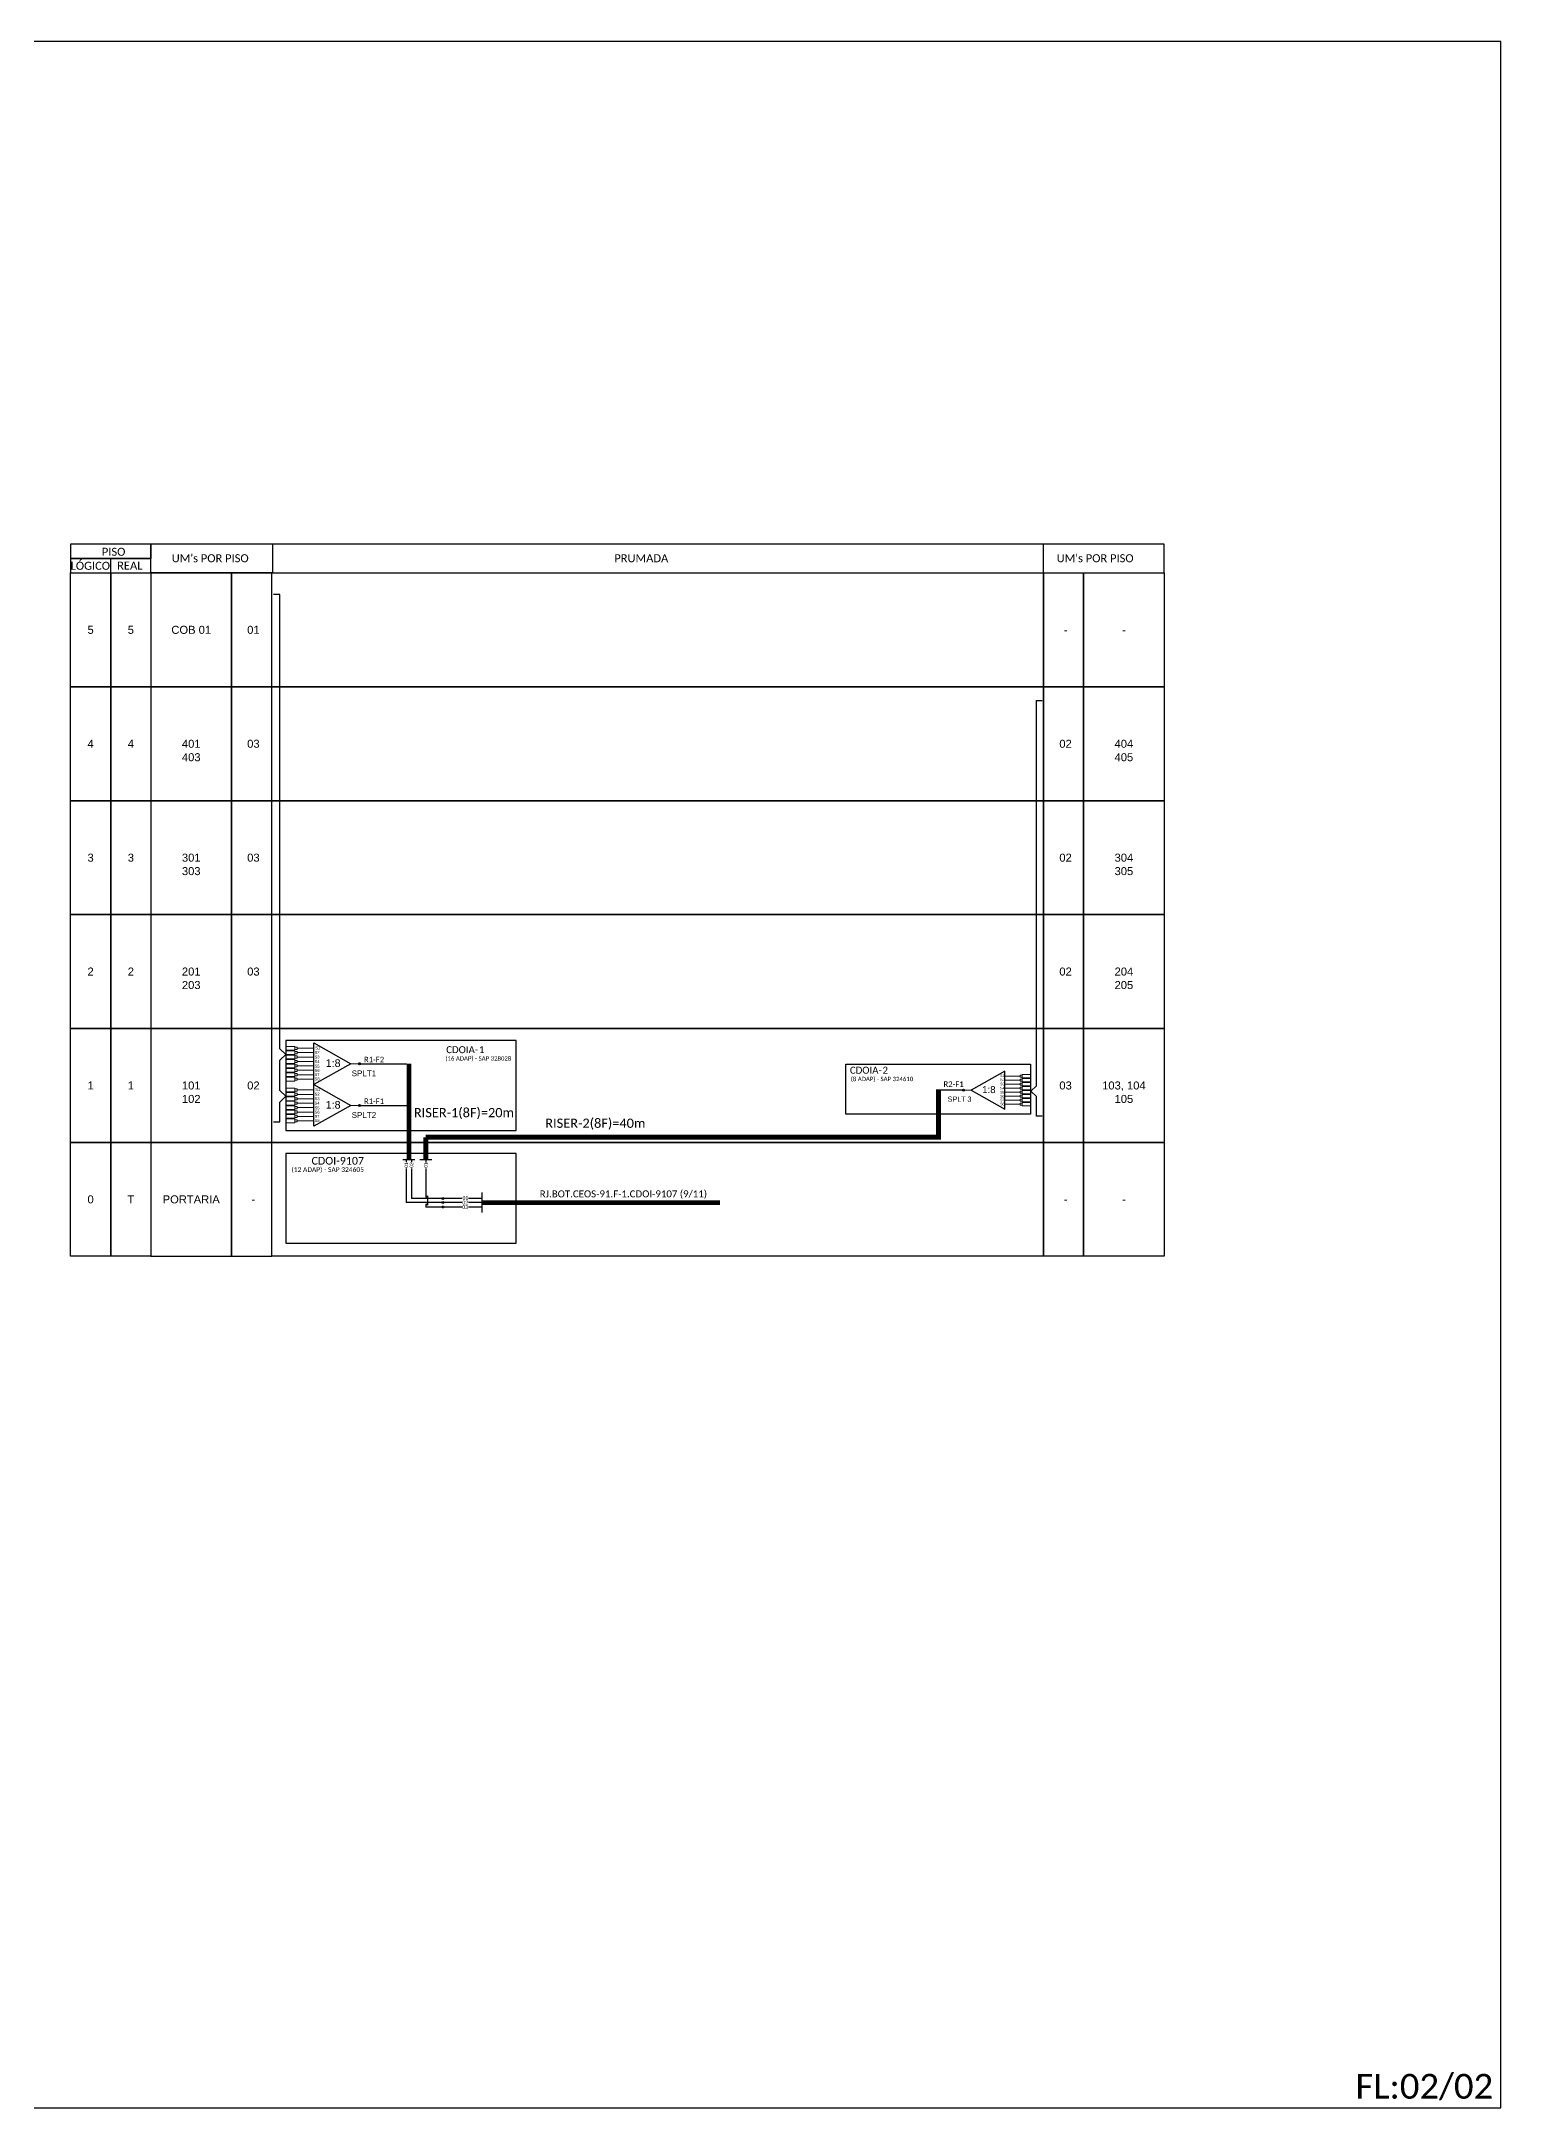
# Model space of a CAD drawing. Extents: x -89 to 1695, y 705 to 1299.
# Drawn here: x 1276 to 1695, y 705 to 1299 of the extents above; entities that cross this region are included whole.
import ezdxf
from ezdxf.enums import TextEntityAlignment as Align

# ---------------------------------------------------------------- set-up
doc = ezdxf.new("R2010")
doc.units = 0
doc.styles.add('ARIAL', font='arial.ttf')
doc.styles.add('WMF-Calibri0', font='calibri.ttf')

# ---------------------------------------------------------------- blocks, each defined once
blk = doc.blocks.new('SPLT_1-8_SC-APC')
at = {"color": 1}
blk.add_lwpolyline([(-7.37, -2.1), (-17.04, -7.55), (-7.37, -13), (-7.37, -2.1)], dxfattribs=at)
at = {"color": 3, "lineweight": 0}
for points in [[(-2.99, -3.51), (-7.37, -3.51)], [(-7.37, -4.66), (-2.99, -4.66)], [(-7.37, -5.82), (-2.99, -5.82)], [(-2.41, -3.02), (-2.41, -4)], [(-2.41, -3.02), (0, -3.02)], [(-2.41, -4), (0, -4)], [(-2.41, -4.17), (-2.41, -5.16)], [(-2.41, -4.17), (0, -4.17)], [(-2.41, -5.16), (0, -5.16)], [(-2.41, -5.32), (-2.41, -6.31)], [(-2.41, -5.32), (0, -5.32)], [(-7.37, -6.97), (-2.99, -6.97)], [(-7.37, -8.12), (-2.99, -8.12)], [(-7.37, -9.28), (-2.99, -9.28)], [(-7.37, -10.43), (-2.99, -10.43)], [(-7.37, -11.58), (-2.99, -11.58)], [(-2.41, -6.31), (0, -6.31)], [(-2.41, -6.48), (-2.41, -7.46)], [(-2.41, -6.48), (0, -6.48)], [(-2.41, -7.46), (0, -7.46)], [(-2.41, -7.63), (-2.41, -8.62)], [(-2.41, -7.63), (0, -7.63)], [(-2.41, -8.62), (0, -8.62)], [(-2.41, -8.78), (-2.41, -9.77)], [(-2.41, -8.78), (0, -8.78)], [(-2.41, -9.77), (0, -9.77)], [(-2.41, -9.94), (-2.41, -10.92)], [(-2.41, -9.94), (0, -9.94)], [(-2.41, -10.92), (0, -10.92)], [(-2.41, -11.09), (-2.41, -12.08)], [(-2.41, -11.09), (0, -11.09)], [(-2.41, -12.08), (0, -12.08)]]:
    blk.add_lwpolyline(points, dxfattribs=at)
for points in [[(-2.99, -3.22), (-2.41, -3.22), (-2.41, -3.8), (-2.99, -3.8)], [(-2.99, -4.38), (-2.41, -4.38), (-2.41, -4.95), (-2.99, -4.95)], [(-2.99, -5.53), (-2.41, -5.53), (-2.41, -6.1), (-2.99, -6.1)], [(-2.99, -6.68), (-2.41, -6.68), (-2.41, -7.26), (-2.99, -7.26)], [(-2.99, -7.84), (-2.41, -7.84), (-2.41, -8.41), (-2.99, -8.41)], [(-2.99, -8.99), (-2.41, -8.99), (-2.41, -9.56), (-2.99, -9.56)], [(-2.99, -10.14), (-2.41, -10.14), (-2.41, -10.72), (-2.99, -10.72)], [(-2.99, -11.3), (-2.41, -11.3), (-2.41, -11.87), (-2.99, -11.87)]]:
    blk.add_lwpolyline(points, close=True, dxfattribs=at)
at = {"color": 1, "lineweight": 0}
blk.add_lwpolyline([(-17.04, -7.55), (-19.26, -7.55)], dxfattribs=at)
at = {"color": 1, "style": 'ARIAL'}
for s, height, p in [('S1', 0.75, (-8.74, -3.78)), ('S2', 0.75, (-8.74, -4.97)), ('S3', 0.75, (-8.74, -6.18)), ('1:8', 2, (-13.91, -8.4)), ('S4', 0.75, (-8.74, -7.36)), ('S5', 0.75, (-8.74, -8.57)), ('S6', 0.75, (-8.74, -9.69)), ('S7', 0.75, (-8.74, -10.78)), ('S8', 0.75, (-8.74, -11.9))]:
    blk.add_text(s, height=height, dxfattribs=at).set_placement(p)

msp = doc.modelspace()

# ---------------------------------------------------------------- hatches: boundary and pattern name
h = msp.add_hatch(color=3)
h.dxf.hatch_style = 1
edge = h.paths.add_edge_path()
edge.add_arc((1367.08, 1005.13), 0.282, -180, 180, ccw=False)
h = msp.add_hatch(color=3)
h.dxf.hatch_style = 1
edge = h.paths.add_edge_path()
edge.add_arc((1367.08, 993.14), 0.282, -180, 180, ccw=False)
h = msp.add_hatch(color=3)
h.dxf.hatch_style = 1
edge = h.paths.add_edge_path()
edge.add_arc((1540.77, 997.53), 0.256, 0, 360)
h = msp.add_hatch(color=3)
h.dxf.hatch_style = 1
edge = h.paths.add_edge_path()
edge.add_arc((1391.05, 966.34), 0.282, 0, 360)
h = msp.add_hatch(color=3)
h.dxf.hatch_style = 1
edge = h.paths.add_edge_path()
edge.add_arc((1391.04, 965.24), 0.282, 0, 360)
h = msp.add_hatch(color=3)
h.dxf.hatch_style = 1
edge = h.paths.add_edge_path()
edge.add_arc((1391.04, 963.93), 0.282, 0, 360)

# ---------------------------------------------------------------- linework, layer by layer
at = {"color": 3}
for p, q in [((1396.5, 966.34), (1391.04, 966.34)), ((1402.32, 966.34), (1398.43, 966.34))]:
    msp.add_line(p, q, dxfattribs=at)
for points in [[(856.68, 705.02), (1695.25, 705.02), (1695.25, 1299.02), (856.68, 1299.02), (856.68, 705.02)], [(1307.15, 1146.22), (1598.47, 1146.22), (1598.47, 1154.44), (1307.15, 1154.44), (1307.15, 1154.44), (1307.15, 1150.33)], [(1342.2, 1146.22), (1342.2, 1154.44)], [(1563.74, 1146.22), (1563.74, 1154.44)], [(1295.57, 1146.22), (1295.57, 1150.33)]]:
    msp.add_lwpolyline(points)
for points in [[(1284, 1150.33), (1307.15, 1150.33), (1307.15, 1154.44), (1284, 1154.44)], [(1284, 1146.22), (1307.15, 1146.22), (1307.15, 1150.33), (1284, 1150.33)], [(1284, 1146.22), (1295.57, 1146.22), (1295.57, 1113.47), (1284, 1113.47)], [(1295.57, 1146.22), (1307.15, 1146.22), (1307.15, 1113.47), (1295.57, 1113.47)], [(1295.57, 1146.22), (1307.15, 1146.22), (1307.15, 1113.47), (1295.57, 1113.47)], [(1330.29, 1146.22), (1307.15, 1146.22), (1307.15, 1113.47), (1330.29, 1113.47)], [(1341.86, 1146.22), (1330.29, 1146.22), (1330.29, 1113.47), (1341.86, 1113.47)], [(1341.86, 1146.22), (1563.76, 1146.22), (1563.76, 1113.47), (1341.86, 1113.47)], [(1563.76, 1146.22), (1575.33, 1146.22), (1575.33, 1113.47), (1563.76, 1113.47)], [(1575.33, 1146.22), (1598.47, 1146.22), (1598.47, 1113.47), (1575.33, 1113.47)], [(1284, 1113.47), (1295.57, 1113.47), (1295.57, 1080.73), (1284, 1080.73)], [(1295.57, 1113.47), (1307.15, 1113.47), (1307.15, 1080.73), (1295.57, 1080.73)], [(1295.57, 1113.47), (1307.15, 1113.47), (1307.15, 1080.73), (1295.57, 1080.73)], [(1330.29, 1113.47), (1307.15, 1113.47), (1307.15, 1080.73), (1330.29, 1080.73)], [(1341.86, 1113.47), (1330.29, 1113.47), (1330.29, 1080.73), (1341.86, 1080.73)], [(1341.86, 1113.47), (1563.76, 1113.47), (1563.76, 1080.73), (1341.86, 1080.73)], [(1563.76, 1113.47), (1575.33, 1113.47), (1575.33, 1080.73), (1563.76, 1080.73)], [(1575.33, 1113.47), (1598.47, 1113.47), (1598.47, 1080.73), (1575.33, 1080.73)], [(1284, 1080.73), (1295.57, 1080.73), (1295.57, 1047.99), (1284, 1047.99)], [(1295.57, 1080.73), (1307.15, 1080.73), (1307.15, 1047.99), (1295.57, 1047.99)], [(1295.57, 1080.73), (1307.15, 1080.73), (1307.15, 1047.99), (1295.57, 1047.99)], [(1330.29, 1080.73), (1307.15, 1080.73), (1307.15, 1047.99), (1330.29, 1047.99)], [(1341.86, 1080.73), (1330.29, 1080.73), (1330.29, 1047.99), (1341.86, 1047.99)], [(1341.86, 1080.73), (1563.76, 1080.73), (1563.76, 1047.99), (1341.86, 1047.99)], [(1563.76, 1080.73), (1575.33, 1080.73), (1575.33, 1047.99), (1563.76, 1047.99)], [(1575.33, 1080.73), (1598.47, 1080.73), (1598.47, 1047.99), (1575.33, 1047.99)], [(1284, 1047.99), (1295.57, 1047.99), (1295.57, 1015.24), (1284, 1015.24)], [(1295.57, 1047.99), (1307.15, 1047.99), (1307.15, 1015.24), (1295.57, 1015.24)], [(1295.57, 1047.99), (1307.15, 1047.99), (1307.15, 1015.24), (1295.57, 1015.24)], [(1330.29, 1047.99), (1307.15, 1047.99), (1307.15, 1015.24), (1330.29, 1015.24)], [(1341.86, 1047.99), (1330.29, 1047.99), (1330.29, 1015.24), (1341.86, 1015.24)], [(1341.86, 1047.99), (1563.76, 1047.99), (1563.76, 1015.24), (1341.86, 1015.24)], [(1563.76, 1047.99), (1575.33, 1047.99), (1575.33, 1015.24), (1563.76, 1015.24)], [(1575.33, 1047.99), (1598.47, 1047.99), (1598.47, 1015.24), (1575.33, 1015.24)], [(1284, 1015.24), (1295.57, 1015.24), (1295.57, 982.5), (1284, 982.5)], [(1295.57, 1015.24), (1307.15, 1015.24), (1307.15, 982.5), (1295.57, 982.5)], [(1295.57, 1015.24), (1307.15, 1015.24), (1307.15, 982.5), (1295.57, 982.5)], [(1330.29, 1015.24), (1307.15, 1015.24), (1307.15, 982.5), (1330.29, 982.5)], [(1341.86, 1015.24), (1330.29, 1015.24), (1330.29, 982.5), (1341.86, 982.5)], [(1341.86, 1015.24), (1563.76, 1015.24), (1563.76, 982.5), (1341.86, 982.5)], [(1563.76, 1015.24), (1575.33, 1015.24), (1575.33, 982.5), (1563.76, 982.5)], [(1575.33, 1015.24), (1598.47, 1015.24), (1598.47, 982.5), (1575.33, 982.5)], [(1284, 982.5), (1295.57, 982.5), (1295.57, 949.76), (1284, 949.76)], [(1295.57, 982.5), (1307.15, 982.5), (1307.15, 949.76), (1295.57, 949.76)], [(1330.29, 982.5), (1307.15, 982.5), (1307.15, 949.76), (1330.29, 949.76)], [(1341.86, 982.5), (1330.29, 982.5), (1330.29, 949.76), (1341.86, 949.76)], [(1341.86, 982.5), (1563.76, 982.5), (1563.76, 949.76), (1341.86, 949.76)], [(1563.76, 982.5), (1575.33, 982.5), (1575.33, 949.76), (1563.76, 949.76)], [(1575.33, 982.5), (1598.47, 982.5), (1598.47, 949.76), (1575.33, 949.76)]]:
    msp.add_lwpolyline(points, close=True)
for points in [[(1342.34, 988.37), (1344.16, 988.37), (1344.17, 994.11), (1345.89, 995.77), (1344.17, 997.43), (1344.17, 1006.1), (1345.89, 1007.76), (1344.16, 1009.42), (1344.16, 1140), (1342.34, 1140)], [(1563.4, 990.06), (1561.75, 990.06), (1561.74, 995.72), (1560.18, 997.23), (1561.74, 998.73), (1561.74, 1109.5), (1563.4, 1109.5)]]:
    msp.add_lwpolyline(points, dxfattribs=at)
at = {"color": 1}
for points in [[(1412.11, 1011.78), (1345.89, 1011.78), (1345.89, 985.97), (1412.11, 985.97)], [(1506.94, 1004.98), (1560.06, 1004.98), (1560.06, 990.66), (1506.94, 990.66)], [(1412.11, 979.31), (1345.89, 979.31), (1345.89, 953.5), (1412.11, 953.5)]]:
    msp.add_lwpolyline(points, close=True, dxfattribs=at)
at = {"color": 3, "lineweight": 0}
for points in [[(1348.54, 1010.11), (1345.89, 1010.11)], [(1348.54, 1010.11), (1348.54, 1009.03)], [(1348.54, 1009.03), (1345.89, 1009.03)], [(1348.54, 1008.84), (1345.89, 1008.84)], [(1348.54, 1007.76), (1345.89, 1007.76)], [(1348.54, 1007.58), (1345.89, 1007.58)], [(1348.54, 1006.49), (1345.89, 1006.49)], [(1348.54, 1006.31), (1345.89, 1006.31)], [(1348.54, 1005.22), (1345.89, 1005.22)], [(1348.54, 1005.04), (1345.89, 1005.04)], [(1348.54, 1003.95), (1345.89, 1003.95)], [(1348.54, 1008.84), (1348.54, 1007.76)], [(1348.54, 1007.58), (1348.54, 1006.49)], [(1348.54, 1006.31), (1348.54, 1005.22)], [(1348.54, 1005.04), (1348.54, 1003.95)], [(1349.18, 1009.57), (1354, 1009.57)], [(1354, 1008.3), (1349.18, 1008.3)], [(1354, 1007.03), (1349.18, 1007.03)], [(1354, 1005.76), (1349.18, 1005.76)], [(1354, 1004.5), (1349.18, 1004.5)], [(1348.54, 1003.77), (1345.89, 1003.77)], [(1348.54, 1002.69), (1345.89, 1002.69)], [(1348.54, 1002.5), (1345.89, 1002.5)], [(1348.54, 1001.42), (1345.89, 1001.42)], [(1348.54, 1001.23), (1345.89, 1001.23)], [(1348.54, 1000.15), (1345.89, 1000.15)], [(1348.54, 998.13), (1345.89, 998.13)], [(1348.54, 1003.77), (1348.54, 1002.69)], [(1348.54, 1002.5), (1348.54, 1001.42)], [(1348.54, 1001.23), (1348.54, 1000.15)], [(1348.54, 998.13), (1348.54, 997.04)], [(1354, 1003.23), (1349.18, 1003.23)], [(1354, 1001.96), (1349.18, 1001.96)], [(1354, 1000.69), (1349.18, 1000.69)], [(1348.54, 997.04), (1345.89, 997.04)], [(1348.54, 996.86), (1345.89, 996.86)], [(1348.54, 995.77), (1345.89, 995.77)], [(1348.54, 995.59), (1345.89, 995.59)], [(1348.54, 994.5), (1345.89, 994.5)], [(1348.54, 994.32), (1345.89, 994.32)], [(1348.54, 993.24), (1345.89, 993.24)], [(1348.54, 993.05), (1345.89, 993.05)], [(1348.54, 996.86), (1348.54, 995.77)], [(1348.54, 995.59), (1348.54, 994.5)], [(1348.54, 994.32), (1348.54, 993.24)], [(1348.54, 993.05), (1348.54, 991.97)], [(1349.18, 997.58), (1354, 997.58)], [(1354, 996.31), (1349.18, 996.31)], [(1354, 995.05), (1349.18, 995.05)], [(1354, 993.78), (1349.18, 993.78)], [(1354, 992.51), (1349.18, 992.51)], [(1348.54, 991.97), (1345.89, 991.97)], [(1348.54, 991.78), (1345.89, 991.78)], [(1348.54, 990.7), (1345.89, 990.7)], [(1348.54, 990.52), (1345.89, 990.52)], [(1348.54, 989.43), (1345.89, 989.43)], [(1348.54, 989.25), (1345.89, 989.25)], [(1348.54, 988.16), (1345.89, 988.16)], [(1348.54, 991.78), (1348.54, 990.7)], [(1348.54, 990.52), (1348.54, 989.43)], [(1348.54, 989.25), (1348.54, 988.16)], [(1354, 991.24), (1349.18, 991.24)], [(1354, 989.97), (1349.18, 989.97)], [(1354, 988.7), (1349.18, 988.7)]]:
    msp.add_lwpolyline(points, dxfattribs=at)
for points in [[(1349.18, 1009.88), (1348.54, 1009.88), (1348.54, 1009.25), (1349.18, 1009.25)], [(1349.18, 1008.62), (1348.54, 1008.62), (1348.54, 1007.99), (1349.18, 1007.99)], [(1349.18, 1007.35), (1348.54, 1007.35), (1348.54, 1006.72), (1349.18, 1006.72)], [(1349.18, 1006.08), (1348.54, 1006.08), (1348.54, 1005.45), (1349.18, 1005.45)], [(1349.18, 1004.81), (1348.54, 1004.81), (1348.54, 1004.18), (1349.18, 1004.18)], [(1349.18, 1003.54), (1348.54, 1003.54), (1348.54, 1002.91), (1349.18, 1002.91)], [(1349.18, 1002.27), (1348.54, 1002.27), (1348.54, 1001.64), (1349.18, 1001.64)], [(1349.18, 1001.01), (1348.54, 1001.01), (1348.54, 1000.38), (1349.18, 1000.38)], [(1349.18, 997.9), (1348.54, 997.9), (1348.54, 997.27), (1349.18, 997.27)], [(1349.18, 996.63), (1348.54, 996.63), (1348.54, 996), (1349.18, 996)], [(1349.18, 995.36), (1348.54, 995.36), (1348.54, 994.73), (1349.18, 994.73)], [(1349.18, 994.09), (1348.54, 994.09), (1348.54, 993.46), (1349.18, 993.46)], [(1349.18, 992.82), (1348.54, 992.82), (1348.54, 992.19), (1349.18, 992.19)], [(1349.18, 991.56), (1348.54, 991.56), (1348.54, 990.93), (1349.18, 990.93)], [(1349.18, 990.29), (1348.54, 990.29), (1348.54, 989.66), (1349.18, 989.66)], [(1349.18, 989.02), (1348.54, 989.02), (1348.54, 988.39), (1349.18, 988.39)]]:
    msp.add_lwpolyline(points, close=True, dxfattribs=at)
at = {"color": 1}
for points in [[(1354, 1011.12), (1364.63, 1005.13), (1354, 999.14), (1354, 1011.12)], [(1354, 999.14), (1364.63, 993.14), (1354, 987.15), (1354, 999.14)]]:
    msp.add_lwpolyline(points, dxfattribs=at)
at = {"color": 1, "lineweight": 0}
for points in [[(1364.63, 1005.13), (1367.08, 1005.13)], [(1364.63, 993.14), (1367.08, 993.14)]]:
    msp.add_lwpolyline(points, dxfattribs=at)
at = {"color": 5, "ltscale": 0.5}
for points in [[(1367.08, 1005.13), (1380.65, 1005.13)], [(1367.08, 993.14), (1380.65, 993.14)], [(1379.56, 977.57), (1383.06, 977.57)]]:
    msp.add_lwpolyline(points, dxfattribs=at)
at = {"color": 5, "const_width": 1.36}
msp.add_lwpolyline([(1381.31, 1005.13), (1381.31, 977.57)], dxfattribs=at)
at = {"color": 6, "const_width": 1.36}
for points in [[(1386.18, 984), (1533.59, 984), (1533.59, 997.53)], [(1386.18, 984), (1386.18, 977.57)]]:
    msp.add_lwpolyline(points, dxfattribs=at)
at = {"color": 6}
for points in [[(1540.77, 997.53), (1532.91, 997.53)], [(1386.18, 977.57), (1386.18, 976.76)], [(1386.18, 975.02), (1386.18, 966.8)], [(1386.18, 966.8), (1386.63, 967.12), (1386.63, 964.43), (1386.18, 964.77)], [(1386.18, 964.77), (1386.18, 963.93)], [(1391.04, 963.93), (1386.18, 963.93)]]:
    msp.add_lwpolyline(points, dxfattribs=at)
at = {"color": 5}
for points in [[(1380.55, 977.57), (1380.55, 976.84)], [(1380.56, 975.04), (1380.56, 965.24)], [(1382.05, 977.57), (1382.05, 976.84)], [(1382.06, 975.04), (1382.06, 966.34)], [(1391.04, 965.24), (1380.56, 965.24)], [(1391.05, 966.34), (1382.06, 966.34)]]:
    msp.add_lwpolyline(points, dxfattribs=at)
at = {"color": 6, "ltscale": 0.5}
msp.add_lwpolyline([(1384.43, 977.57), (1387.93, 977.57)], dxfattribs=at)
at = {"color": 2}
for points in [[(1396.5, 965.24), (1391.03, 965.24)], [(1402.32, 965.24), (1398.43, 965.24)]]:
    msp.add_lwpolyline(points, dxfattribs=at)
at = {"color": 0}
for points in [[(1396.5, 963.93), (1391.04, 963.93)], [(1402.31, 963.93), (1398.43, 963.93)]]:
    msp.add_lwpolyline(points, dxfattribs=at)
at = {"color": 1, "const_width": 1.36}
msp.add_lwpolyline([(1470.73, 965.18), (1402.31, 965.17)], dxfattribs=at)
at = {"color": 1, "ltscale": 0.5}
msp.add_lwpolyline([(1402.32, 968.08), (1402.32, 962.4)], dxfattribs=at)
at = {"color": 3}
for centre, radius in [((1367.08, 1005.13), 0.282), ((1367.08, 993.14), 0.282), ((1540.77, 997.53), 0.256), ((1391.05, 966.34), 0.282), ((1391.04, 965.24), 0.282), ((1391.04, 963.93), 0.282)]:
    msp.add_circle(centre, radius, dxfattribs=at)

# ---------------------------------------------------------------- block references
msp.add_blockref('SPLT_1-8_SC-APC', (1560.04, 1005.08), dxfattribs=at)

# ---------------------------------------------------------------- texts
at = {"style": 'WMF-Calibri0'}
for s, p in [('     PISO', (1288.96, 1151.14)), ('  LÓGICO', (1282.42, 1147.11)), ('    REAL', (1294.18, 1147.17)), ("UM's POR PISO", (1313.11, 1149.28)), ('PRUMADA', (1440.37, 1149.28)), ("UM's POR PISO", (1567.57, 1149.28))]:
    msp.add_text(s, height=2.3, dxfattribs=at).set_placement(p)
at = {"style": 'ARIAL'}
for s, height, p in [('5', 2.3, (1289.79, 1129.85)), ('5', 2.3, (1301.36, 1129.85)), ('COB 01', 2.3, (1318.72, 1129.85)), ('01', 2.3, (1336.6, 1129.85)), ('-', 2.3, (1570.13, 1129.85)), ('-', 2.3, (1586.9, 1129.85)), ('4', 2.3, (1289.79, 1097.1)), ('4', 2.3, (1301.36, 1097.1)), ('401', 2.3, (1318.72, 1097.1)), ('403', 2.3, (1318.72, 1093.23)), ('03', 2.3, (1336.6, 1097.1)), ('02', 2.3, (1570.13, 1097.1)), ('404', 2.3, (1586.9, 1097.1)), ('405', 2.3, (1586.9, 1093.23)), ('3', 2.3, (1289.79, 1064.36)), ('3', 2.3, (1301.36, 1064.36)), ('301', 2.3, (1318.72, 1064.36)), ('03', 2.3, (1336.6, 1064.36)), ('02', 2.3, (1570.13, 1064.36)), ('304', 2.3, (1586.9, 1064.36)), ('303', 2.3, (1318.72, 1060.49)), ('305', 2.3, (1586.9, 1060.49)), ('2', 2.3, (1289.79, 1031.62)), ('2', 2.3, (1301.36, 1031.62)), ('201', 2.3, (1318.72, 1031.62)), ('203', 2.3, (1318.72, 1027.74)), ('03', 2.3, (1336.6, 1031.62)), ('02', 2.3, (1570.13, 1031.62)), ('204', 2.3, (1586.9, 1031.62)), ('205', 2.3, (1586.9, 1027.74)), ('1', 2.3, (1289.79, 998.87)), ('1', 2.3, (1301.36, 998.87)), ('101', 2.3, (1318.72, 998.87)), ('02', 2.3, (1336.6, 998.87)), ('03', 2.3, (1570.13, 998.87)), ('103, 104', 2.3, (1586.9, 998.87)), ('102', 2.3, (1318.72, 995)), ('105', 2.3, (1586.9, 995)), ('0', 2.3, (1289.79, 966.13)), ('T', 2.3, (1301.36, 966.13)), ('PORTARIA', 2.3, (1318.72, 966.13)), ('-', 2.3, (1336.6, 966.13)), ('02', 1.1, (1397.51, 965.21)), ('03', 1.1, (1397.5, 963.91)), ('01', 1.1, (1397.57, 966.51)), ('-', 2.3, (1570.13, 966.13)), ('-', 2.3, (1586.9, 966.13))]:
    msp.add_text(s, height=height, dxfattribs=at).set_placement(p, align=Align.MIDDLE_CENTER)
at = {"color": 1}
for s, height, style, p in [('S1', 0.825, 'ARIAL', (1354.36, 1009.27)), ('CDOIA-', 2, 'WMF-Calibri0', (1392.04, 1008.16)), ('1', 2, 'WMF-Calibri0', (1401.42, 1008.16)), ('S5', 0.825, 'ARIAL', (1354.19, 1004.01)), ('S3', 0.825, 'ARIAL', (1354.2, 1006.64)), ('S4', 0.825, 'ARIAL', (1354.2, 1005.34)), ('S2', 0.825, 'ARIAL', (1354.21, 1007.97)), ('1:8', 2.2, 'ARIAL', (1357.39, 1004.19)), ('CDOIA-', 2, 'WMF-Calibri0', (1508.11, 1002.26)), ('2', 2, 'WMF-Calibri0', (1517.49, 1002.26)), ('S6', 0.825, 'ARIAL', (1354.2, 1002.78)), ('S7', 0.825, 'ARIAL', (1354.2, 1001.57)), ('S8', 0.825, 'ARIAL', (1354.2, 1000.34)), ('S1', 0.825, 'ARIAL', (1354.36, 997.29)), ('S5', 0.825, 'ARIAL', (1354.19, 992.02)), ('S3', 0.825, 'ARIAL', (1354.2, 994.65)), ('S4', 0.825, 'ARIAL', (1354.2, 993.35)), ('S2', 0.825, 'ARIAL', (1354.21, 995.98)), ('1:8', 2.2, 'ARIAL', (1357.39, 992.21)), ('S6', 0.825, 'ARIAL', (1354.2, 990.79)), ('S7', 0.825, 'ARIAL', (1354.2, 989.58)), ('S8', 0.825, 'ARIAL', (1354.2, 988.35)), ('CDOI-9107', 2.2, 'WMF-Calibri0', (1353.32, 976.12)), ('RJ.BOT.CEOS-91.F-1.CDOI-9107 (9/11)', 2, 'WMF-Calibri0', (1418.93, 966.71))]:
    msp.add_text(s, height=height, dxfattribs=dict(at, style=style)).set_placement(p)
at = {"color": 5, "style": 'WMF-Calibri0'}
for s, height, p in [('R1-F2', 1.6, (1368.4, 1005.51)), ('R1-F1', 1.6, (1368.4, 993.57)), ('RISER-1(8F)=20m', 2.6457, (1382.74, 989.74))]:
    msp.add_text(s, height=height, dxfattribs=at).set_placement(p)
at = {"color": 1, "style": 'WMF-Calibri0'}
for s, height, p in [('(16 ADAP) - SAP 328028', 1.25, (1401.28, 1006.01)), ('(8 ADAP) - SAP 324610', 1.25, (1517.35, 1000.11)), ('(12 ADAP) - SAP 324605', 1.375, (1357.97, 974))]:
    msp.add_text(s, height=height, dxfattribs=at).set_placement(p, align=Align.CENTER)
at = {"style": 'ARIAL'}
for s, p in [('SPLT1', (1368.39, 1001.53)), ('SPLT2', (1368.39, 989.55))]:
    msp.add_text(s, height=1.65, dxfattribs=at).set_placement(p, align=Align.CENTER)
at = {"color": 6, "style": 'WMF-Calibri0'}
for s, height, p in [('R2-F1', 1.6, (1535.03, 998.45)), ('RISER-2(8F)=40m', 2.6457, (1420.52, 986.7))]:
    msp.add_text(s, height=height, dxfattribs=at).set_placement(p)
at = {"color": 7, "style": 'ARIAL'}
for s, p in [('SPLT', (1538.82, 994.19)), ('3', (1542.49, 994.19))]:
    msp.add_text(s, height=1.5, dxfattribs=at).set_placement(p, align=Align.CENTER)
at = {"style": 'ARIAL'}
for s, p in [('01', (1380.56, 975.99)), ('02', (1382.06, 975.99)), ('01', (1386.2, 975.99))]:
    msp.add_text(s, height=0.992, rotation=90, dxfattribs=at).set_placement(p, align=Align.MIDDLE_CENTER)
at = {"color": 7, "style": 'WMF-Calibri0'}
msp.add_text('FL:02/02', height=7.131, dxfattribs=at).set_placement((1653.5, 707.6))

doc.saveas('drawing.dxf')
